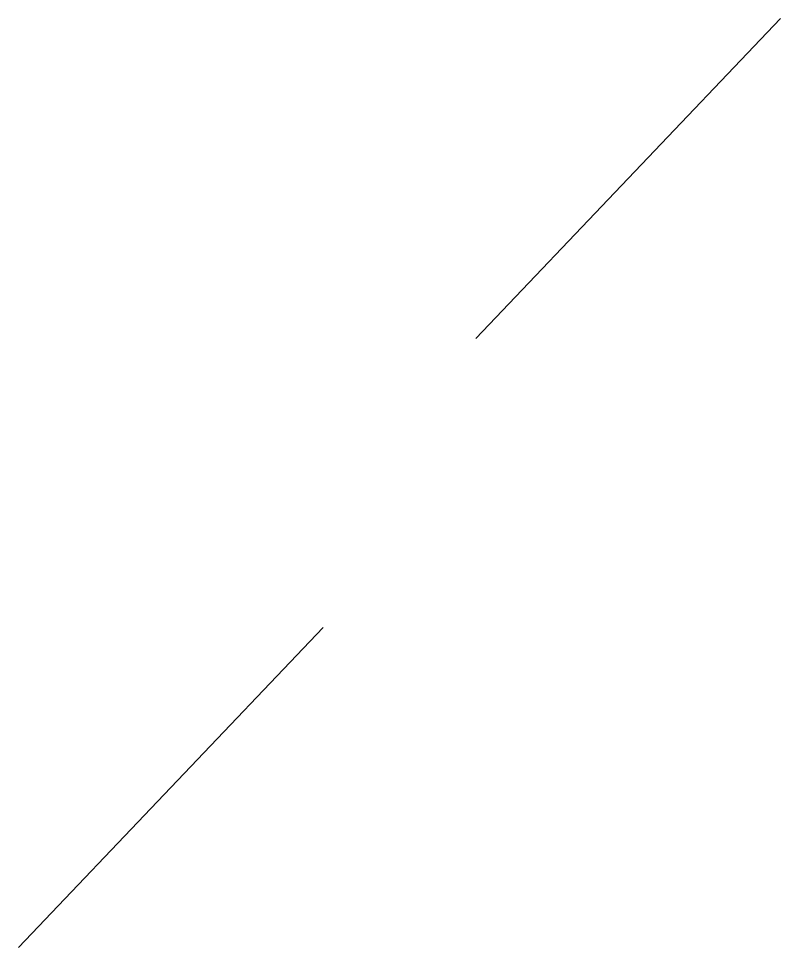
# Model space of a CAD drawing. Header units: centimetres. Extents: x 1000 to 1500, y 2000 to 2610.
import ezdxf

# ---------------------------------------------------------------- set-up
doc = ezdxf.new("R2010")
doc.units = ezdxf.units.CM

# ---------------------------------------------------------------- blocks, each defined once
blk = doc.blocks.new('CHILD', base_point=(250, 500))
blk.add_line((250, 500), (2250, 1550))
blk = doc.blocks.new('PARENT')
at = {"xscale": 0.1, "yscale": 0.2}
blk.add_blockref('CHILD', (300, 400), dxfattribs=at)

msp = doc.modelspace()

# ---------------------------------------------------------------- block references
msp.add_blockref('PARENT', (1000, 2000))
at = {"xscale": 0.1, "yscale": 0.2}
msp.add_blockref('CHILD', (1000, 2000), dxfattribs=at)

doc.saveas('drawing.dxf')
